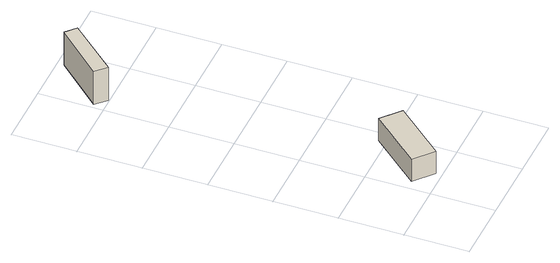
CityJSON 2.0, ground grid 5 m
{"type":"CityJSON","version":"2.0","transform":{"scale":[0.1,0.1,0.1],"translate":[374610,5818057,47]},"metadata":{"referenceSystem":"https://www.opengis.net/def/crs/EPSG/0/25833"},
"CityObjects":{
"building1":{"type":"Building","attributes":{"Gemeindeschluessel":"11000005","BezugspunktDach":"2200","function":"31001_2412","measuredHeight":1.92,"storeysAboveGround":1},"address":[{"country":"Germany","locality":"Berlin","thoroughfareNumber":"67","thoroughfareName":"Potsdamer Chaussee"}],"geometry":[{"type":"Solid","lod":"1","boundaries":[[[[0,1,2,3]],[[4,5,6,7]],[[4,7,3,2]],[[5,4,2,1]],[[6,5,1,0]],[[7,6,0,3]]]]}]},
"building2":{"type":"Building","attributes":{"Gemeindeschluessel":"11000005","BezugspunktDach":"2200","function":"31001_2412","measuredHeight":3,"storeysAboveGround":1},"address":[{"country":"Germany","locality":"Berlin","thoroughfareNumber":"67 (1)","thoroughfareName":"Potsdamer Chaussee"}],"geometry":[{"type":"Solid","lod":"1","boundaries":[[[[8,9,10,11]],[[12,13,14,15]],[[12,15,11,10]],[[13,12,10,9]],[[14,13,9,8]],[[15,14,8,11]]]]}]}
},
"vertices":[
[23,5,21],[57,44,21],[42,57,21],[8,18,21],[42,57,1],[57,44,1],[23,5,1],[8,18,1],
[12,251,31],[45,288,31],[37,295,31],[4,259,31],[37,295,1],[45,288,1],[12,251,1],[4,259,1]
]}
